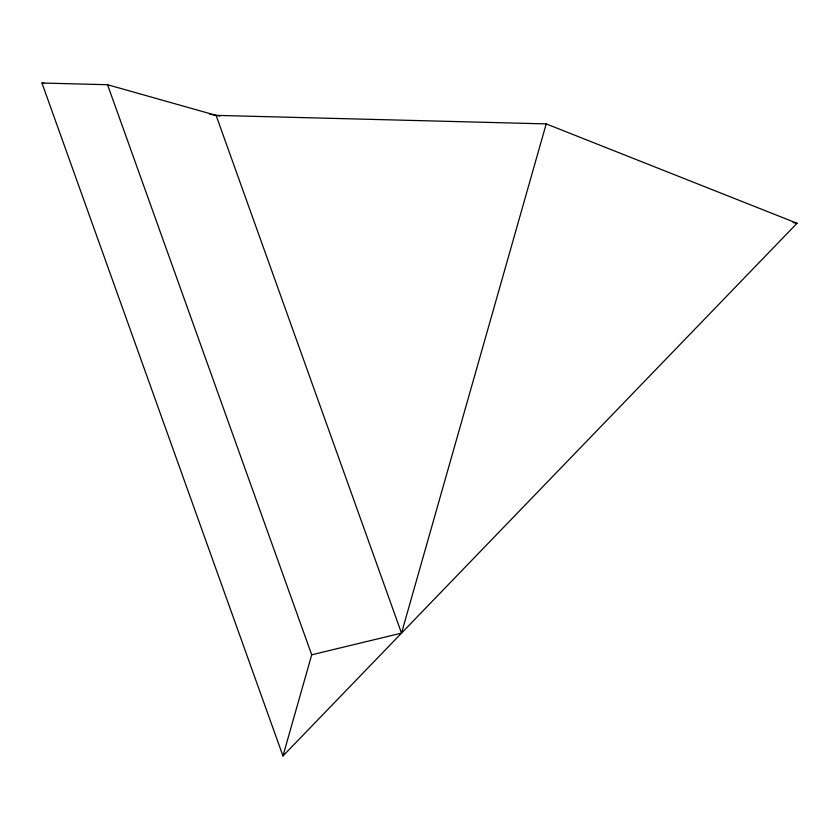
<?xml version="1.0" encoding="UTF-8"?>
<svg xmlns="http://www.w3.org/2000/svg" width="839" height="839" viewBox="0 0 839 839"><rect width="100%" height="100%" fill="white"/><g stroke="black" fill="none" stroke-linecap="round" stroke-linejoin="round"><path stroke-width="1.26" d="M282.963 755.981L311.709 654.798L107.539 84.718L41.95 83.019L282.963 755.981L797.05 223.268L546.21 123.899L216.084 115.363L107.539 84.718M311.709 654.798L401.514 633.13L546.21 123.899M41.95 83.019L44.509 83.501M209.677 114.177L219.944 116.086M793.191 222.555L797.05 223.268M216.084 115.363L401.514 633.13"/></g></svg>
